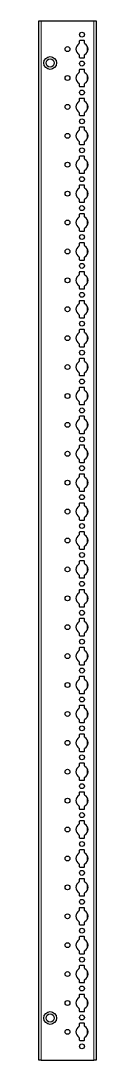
# Model space of a CAD drawing. Header units: millimetres. Extents: x -199 to 3630, y -2047 to 1507.
# Drawn here: x 2830 to 2880, y -852 to 47 of the extents above; entities that cross this region are included whole.
import ezdxf

# ---------------------------------------------------------------- set-up
doc = ezdxf.new("R2010")
doc.units = ezdxf.units.MM

msp = doc.modelspace()

# ---------------------------------------------------------------- linework, layer by layer
at = {"color": 7, "linetype": 'Continuous', "lineweight": 25}
for p, q in [((2830.21, -851.79), (2830.21, 47.21)), ((2830.21, 47.21), (2832.21, 47.21)), ((2832.21, 47.21), (2877.91, 47.21)), ((2877.91, 47.21), (2879.91, 47.21)), ((2879.91, 47.21), (2879.91, -851.79)), ((2865.26, 29.61), (2865.26, 27.73)), ((2869.36, 30.11), (2865.76, 30.11)), ((2869.86, 27.73), (2869.86, 29.61)), ((2865.26, 17.68), (2865.26, 15.81)), ((2865.76, 15.31), (2869.36, 15.31)), ((2869.86, 15.81), (2869.86, 17.68)), ((2865.26, 4.61), (2865.26, 2.73)), ((2869.36, 5.11), (2865.76, 5.11)), ((2869.86, 2.73), (2869.86, 4.61)), ((2865.26, -7.32), (2865.26, -9.19)), ((2869.86, -9.19), (2869.86, -7.32)), ((2865.76, -9.69), (2869.36, -9.69)), ((2865.26, -20.39), (2865.26, -22.27)), ((2869.36, -19.89), (2865.76, -19.89)), ((2869.86, -22.27), (2869.86, -20.39)), ((2865.26, -32.32), (2865.26, -34.19)), ((2865.76, -34.69), (2869.36, -34.69)), ((2869.86, -34.19), (2869.86, -32.32)), ((2869.36, -44.89), (2865.76, -44.89)), ((2865.26, -45.39), (2865.26, -47.27)), ((2869.86, -47.27), (2869.86, -45.39)), ((2865.26, -57.32), (2865.26, -59.19)), ((2865.76, -59.69), (2869.36, -59.69)), ((2869.86, -59.19), (2869.86, -57.32)), ((2865.26, -70.39), (2865.26, -72.27)), ((2869.36, -69.89), (2865.76, -69.89)), ((2869.86, -72.27), (2869.86, -70.39)), ((2865.26, -82.32), (2865.26, -84.19)), ((2865.76, -84.69), (2869.36, -84.69)), ((2869.86, -84.19), (2869.86, -82.32)), ((2865.26, -95.39), (2865.26, -97.27)), ((2869.36, -94.89), (2865.76, -94.89)), ((2869.86, -97.27), (2869.86, -95.39)), ((2865.26, -107.32), (2865.26, -109.19)), ((2869.86, -109.19), (2869.86, -107.32)), ((2865.76, -109.69), (2869.36, -109.69)), ((2865.26, -120.39), (2865.26, -122.27)), ((2869.36, -119.89), (2865.76, -119.89)), ((2869.86, -122.27), (2869.86, -120.39)), ((2865.26, -132.32), (2865.26, -134.19)), ((2865.76, -134.69), (2869.36, -134.69)), ((2869.86, -134.19), (2869.86, -132.32)), ((2865.26, -145.39), (2865.26, -147.27)), ((2869.36, -144.89), (2865.76, -144.89)), ((2869.86, -147.27), (2869.86, -145.39)), ((2865.26, -157.32), (2865.26, -159.19)), ((2865.76, -159.69), (2869.36, -159.69)), ((2869.86, -159.19), (2869.86, -157.32)), ((2865.26, -170.39), (2865.26, -172.27)), ((2869.36, -169.89), (2865.76, -169.89)), ((2869.86, -172.27), (2869.86, -170.39)), ((2865.26, -182.32), (2865.26, -184.19)), ((2865.76, -184.69), (2869.36, -184.69)), ((2869.86, -184.19), (2869.86, -182.32)), ((2865.26, -195.39), (2865.26, -197.27)), ((2869.36, -194.89), (2865.76, -194.89)), ((2869.86, -197.27), (2869.86, -195.39)), ((2865.26, -207.32), (2865.26, -209.19)), ((2865.76, -209.69), (2869.36, -209.69)), ((2869.86, -209.19), (2869.86, -207.32)), ((2865.26, -220.39), (2865.26, -222.27)), ((2869.36, -219.89), (2865.76, -219.89)), ((2869.86, -222.27), (2869.86, -220.39)), ((2865.26, -232.32), (2865.26, -234.19)), ((2869.86, -234.19), (2869.86, -232.32)), ((2865.76, -234.69), (2869.36, -234.69)), ((2865.26, -245.39), (2865.26, -247.27)), ((2869.36, -244.89), (2865.76, -244.89)), ((2869.86, -247.27), (2869.86, -245.39)), ((2865.26, -257.32), (2865.26, -259.19)), ((2865.76, -259.69), (2869.36, -259.69)), ((2869.86, -259.19), (2869.86, -257.32)), ((2865.26, -270.39), (2865.26, -272.27)), ((2869.36, -269.89), (2865.76, -269.89)), ((2869.86, -272.27), (2869.86, -270.39)), ((2865.26, -282.32), (2865.26, -284.19)), ((2865.76, -284.69), (2869.36, -284.69)), ((2869.86, -284.19), (2869.86, -282.32)), ((2865.26, -295.39), (2865.26, -297.27)), ((2869.36, -294.89), (2865.76, -294.89)), ((2869.86, -297.27), (2869.86, -295.39)), ((2865.26, -307.32), (2865.26, -309.19)), ((2865.76, -309.69), (2869.36, -309.69)), ((2869.86, -309.19), (2869.86, -307.32)), ((2865.26, -320.39), (2865.26, -322.27)), ((2869.36, -319.89), (2865.76, -319.89)), ((2869.86, -322.27), (2869.86, -320.39)), ((2865.26, -332.32), (2865.26, -334.19)), ((2869.86, -334.19), (2869.86, -332.32)), ((2865.76, -334.69), (2869.36, -334.69)), ((2865.26, -345.39), (2865.26, -347.27)), ((2869.36, -344.89), (2865.76, -344.89)), ((2869.86, -347.27), (2869.86, -345.39)), ((2865.26, -357.32), (2865.26, -359.19)), ((2869.86, -359.19), (2869.86, -357.32)), ((2865.76, -359.69), (2869.36, -359.69)), ((2865.26, -370.39), (2865.26, -372.27)), ((2869.36, -369.89), (2865.76, -369.89)), ((2869.86, -372.27), (2869.86, -370.39)), ((2865.26, -382.32), (2865.26, -384.19)), ((2865.76, -384.69), (2869.36, -384.69)), ((2869.86, -384.19), (2869.86, -382.32)), ((2865.26, -395.39), (2865.26, -397.27)), ((2869.36, -394.89), (2865.76, -394.89)), ((2869.86, -397.27), (2869.86, -395.39)), ((2865.26, -407.32), (2865.26, -409.19)), ((2865.76, -409.69), (2869.36, -409.69)), ((2869.86, -409.19), (2869.86, -407.32)), ((2865.26, -420.39), (2865.26, -422.27)), ((2869.36, -419.89), (2865.76, -419.89)), ((2869.86, -422.27), (2869.86, -420.39)), ((2865.26, -432.32), (2865.26, -434.19)), ((2865.76, -434.69), (2869.36, -434.69)), ((2869.86, -434.19), (2869.86, -432.32)), ((2865.26, -445.39), (2865.26, -447.27)), ((2869.36, -444.89), (2865.76, -444.89)), ((2869.86, -447.27), (2869.86, -445.39)), ((2865.26, -457.32), (2865.26, -459.19)), ((2869.86, -459.19), (2869.86, -457.32)), ((2865.76, -459.69), (2869.36, -459.69)), ((2865.26, -470.39), (2865.26, -472.27)), ((2869.36, -469.89), (2865.76, -469.89)), ((2869.86, -472.27), (2869.86, -470.39)), ((2865.26, -482.32), (2865.26, -484.19)), ((2865.76, -484.69), (2869.36, -484.69)), ((2869.86, -484.19), (2869.86, -482.32)), ((2865.26, -495.39), (2865.26, -497.27)), ((2869.36, -494.89), (2865.76, -494.89)), ((2869.86, -497.27), (2869.86, -495.39)), ((2865.26, -507.32), (2865.26, -509.19)), ((2865.76, -509.69), (2869.36, -509.69)), ((2869.86, -509.19), (2869.86, -507.32)), ((2865.26, -520.39), (2865.26, -522.27)), ((2869.36, -519.89), (2865.76, -519.89)), ((2869.86, -522.27), (2869.86, -520.39)), ((2865.26, -532.32), (2865.26, -534.19)), ((2865.76, -534.69), (2869.36, -534.69)), ((2869.86, -534.19), (2869.86, -532.32)), ((2865.26, -545.39), (2865.26, -547.27)), ((2869.36, -544.89), (2865.76, -544.89)), ((2869.86, -547.27), (2869.86, -545.39)), ((2865.26, -557.32), (2865.26, -559.19)), ((2869.86, -559.19), (2869.86, -557.32)), ((2865.76, -559.69), (2869.36, -559.69)), ((2865.26, -570.39), (2865.26, -572.27)), ((2869.36, -569.89), (2865.76, -569.89)), ((2869.86, -572.27), (2869.86, -570.39)), ((2865.26, -582.32), (2865.26, -584.19)), ((2869.86, -584.19), (2869.86, -582.32)), ((2865.76, -584.69), (2869.36, -584.69)), ((2865.26, -595.39), (2865.26, -597.27)), ((2869.36, -594.89), (2865.76, -594.89)), ((2869.86, -597.27), (2869.86, -595.39)), ((2865.26, -607.32), (2865.26, -609.19)), ((2865.76, -609.69), (2869.36, -609.69)), ((2869.86, -609.19), (2869.86, -607.32)), ((2869.36, -619.89), (2865.76, -619.89)), ((2865.26, -620.39), (2865.26, -622.27)), ((2869.86, -622.27), (2869.86, -620.39)), ((2865.26, -632.32), (2865.26, -634.19)), ((2865.76, -634.69), (2869.36, -634.69)), ((2869.86, -634.19), (2869.86, -632.32)), ((2865.26, -645.39), (2865.26, -647.27)), ((2869.36, -644.89), (2865.76, -644.89)), ((2869.86, -647.27), (2869.86, -645.39)), ((2865.26, -657.32), (2865.26, -659.19)), ((2865.76, -659.69), (2869.36, -659.69)), ((2869.86, -659.19), (2869.86, -657.32)), ((2865.26, -670.39), (2865.26, -672.27)), ((2869.36, -669.89), (2865.76, -669.89)), ((2869.86, -672.27), (2869.86, -670.39)), ((2865.26, -682.32), (2865.26, -684.19)), ((2869.86, -684.19), (2869.86, -682.32)), ((2865.76, -684.69), (2869.36, -684.69)), ((2865.26, -695.39), (2865.26, -697.27)), ((2869.36, -694.89), (2865.76, -694.89)), ((2869.86, -697.27), (2869.86, -695.39)), ((2865.26, -707.32), (2865.26, -709.19)), ((2865.76, -709.69), (2869.36, -709.69)), ((2869.86, -709.19), (2869.86, -707.32)), ((2865.26, -720.39), (2865.26, -722.27)), ((2869.36, -719.89), (2865.76, -719.89)), ((2869.86, -722.27), (2869.86, -720.39)), ((2865.26, -732.32), (2865.26, -734.19)), ((2865.76, -734.69), (2869.36, -734.69)), ((2869.86, -734.19), (2869.86, -732.32)), ((2865.26, -745.39), (2865.26, -747.27)), ((2869.36, -744.89), (2865.76, -744.89)), ((2869.86, -747.27), (2869.86, -745.39)), ((2865.26, -757.32), (2865.26, -759.19)), ((2865.76, -759.69), (2869.36, -759.69)), ((2869.86, -759.19), (2869.86, -757.32)), ((2865.26, -770.39), (2865.26, -772.27)), ((2869.36, -769.89), (2865.76, -769.89)), ((2869.86, -772.27), (2869.86, -770.39)), ((2865.26, -782.32), (2865.26, -784.19)), ((2865.76, -784.69), (2869.36, -784.69)), ((2869.86, -784.19), (2869.86, -782.32)), ((2865.26, -795.39), (2865.26, -797.27)), ((2869.36, -794.89), (2865.76, -794.89)), ((2869.86, -797.27), (2869.86, -795.39)), ((2865.26, -807.32), (2865.26, -809.19)), ((2869.86, -809.19), (2869.86, -807.32)), ((2865.76, -809.69), (2869.36, -809.69)), ((2865.26, -820.39), (2865.26, -822.27)), ((2869.36, -819.89), (2865.76, -819.89)), ((2869.86, -822.27), (2869.86, -820.39)), ((2865.26, -832.32), (2865.26, -834.19)), ((2865.76, -834.69), (2869.36, -834.69)), ((2869.86, -834.19), (2869.86, -832.32)), ((2832.21, -851.79), (2830.21, -851.79)), ((2832.21, -851.79), (2877.91, -851.79)), ((2879.91, -851.79), (2877.91, -851.79))]:
    msp.add_line(p, q, dxfattribs=at)
at = {"color": 8, "linetype": 'Continuous', "lineweight": 18}
for p, q in [((2832.21, 47.21), (2832.21, -851.79)), ((2877.91, -851.79), (2877.91, 47.21)), ((2872.06, 20), (2872.06, 25.41)), ((2872.06, -5), (2872.06, 0.41)), ((2872.06, -30), (2872.06, -24.59)), ((2872.06, -55), (2872.06, -49.59)), ((2872.06, -80), (2872.06, -74.59)), ((2872.06, -105), (2872.06, -99.59)), ((2872.06, -130), (2872.06, -124.59)), ((2872.06, -155), (2872.06, -149.59)), ((2872.06, -180), (2872.06, -174.59)), ((2872.06, -205), (2872.06, -199.59)), ((2872.06, -230), (2872.06, -224.59)), ((2872.06, -255), (2872.06, -249.59)), ((2872.06, -280), (2872.06, -274.59)), ((2872.06, -305), (2872.06, -299.59)), ((2872.06, -330), (2872.06, -324.59)), ((2872.06, -355), (2872.06, -349.59)), ((2872.06, -380), (2872.06, -374.59)), ((2872.06, -405), (2872.06, -399.59)), ((2872.06, -430), (2872.06, -424.59)), ((2872.06, -455), (2872.06, -449.59)), ((2872.06, -480), (2872.06, -474.59)), ((2872.06, -505), (2872.06, -499.59)), ((2872.06, -530), (2872.06, -524.59)), ((2872.06, -555), (2872.06, -549.59)), ((2872.06, -580), (2872.06, -574.59)), ((2872.06, -605), (2872.06, -599.59)), ((2872.06, -630), (2872.06, -624.59)), ((2872.06, -655), (2872.06, -649.59)), ((2872.06, -680), (2872.06, -674.59)), ((2872.06, -705), (2872.06, -699.59)), ((2872.06, -730), (2872.06, -724.59)), ((2872.06, -755), (2872.06, -749.59)), ((2872.06, -780), (2872.06, -774.59)), ((2872.06, -805), (2872.06, -799.59)), ((2872.06, -830), (2872.06, -824.59))]:
    msp.add_line(p, q, dxfattribs=at)
at = {"color": 7, "linetype": 'Continuous', "lineweight": 25}
for centre, radius in [((2867.56, 35.21), 2.12), ((2855.06, 22.71), 2.12), ((2840.06, 10.71), 5.5), ((2840.06, 10.71), 3.5), ((2867.56, 10.21), 2.12), ((2855.06, -2.29), 2.12), ((2867.56, -14.79), 2.12), ((2855.06, -27.29), 2.12), ((2867.56, -39.79), 2.12), ((2855.06, -52.29), 2.12), ((2867.56, -64.79), 2.12), ((2855.06, -77.29), 2.12), ((2867.56, -89.79), 2.12), ((2855.06, -102.29), 2.12), ((2867.56, -114.79), 2.12), ((2855.06, -127.29), 2.12), ((2867.56, -139.79), 2.12), ((2855.06, -152.29), 2.12), ((2867.56, -164.79), 2.12), ((2855.06, -177.29), 2.12), ((2867.56, -189.79), 2.12), ((2855.06, -202.29), 2.12), ((2867.56, -214.79), 2.12), ((2855.06, -227.29), 2.12), ((2867.56, -239.79), 2.12), ((2855.06, -252.29), 2.12), ((2867.56, -264.79), 2.12), ((2855.06, -277.29), 2.12), ((2867.56, -289.79), 2.12), ((2855.06, -302.29), 2.12), ((2867.56, -314.79), 2.12), ((2855.06, -327.29), 2.12), ((2867.56, -339.79), 2.12), ((2855.06, -352.29), 2.12), ((2867.56, -364.79), 2.12), ((2855.06, -377.29), 2.12), ((2867.56, -389.79), 2.12), ((2855.06, -402.29), 2.12), ((2867.56, -414.79), 2.12), ((2855.06, -427.29), 2.12), ((2867.56, -439.79), 2.12), ((2855.06, -452.29), 2.12), ((2867.56, -464.79), 2.12), ((2855.06, -477.29), 2.12), ((2867.56, -489.79), 2.12), ((2855.06, -502.29), 2.12), ((2867.56, -514.79), 2.12), ((2855.06, -527.29), 2.12), ((2867.56, -539.79), 2.12), ((2855.06, -552.29), 2.12), ((2867.56, -564.79), 2.12), ((2855.06, -577.29), 2.12), ((2867.56, -589.79), 2.12), ((2855.06, -602.29), 2.12), ((2867.56, -614.79), 2.12), ((2855.06, -627.29), 2.12), ((2867.56, -639.79), 2.12), ((2855.06, -652.29), 2.12), ((2867.56, -664.79), 2.12), ((2855.06, -677.29), 2.12), ((2867.56, -689.79), 2.12), ((2855.06, -702.29), 2.12), ((2867.56, -714.79), 2.12), ((2855.06, -727.29), 2.12), ((2867.56, -739.79), 2.12), ((2855.06, -752.29), 2.12), ((2867.56, -764.79), 2.12), ((2855.06, -777.29), 2.12), ((2867.56, -789.79), 2.12), ((2855.06, -802.29), 2.12), ((2840.06, -815.29), 5.5), ((2840.06, -815.29), 3.5), ((2867.56, -814.79), 2.12), ((2855.06, -827.29), 2.12), ((2867.56, -839.79), 2.12)]:
    msp.add_circle(centre, radius, dxfattribs=at)
for centre, radius, start, end in [((2867.56, 22.71), 5.25, 119.14074, 240.85926), ((2864.76, 27.73), 0.5, 299.14074, 0), ((2865.76, 29.61), 0.5, 90, 180), ((2869.36, 29.61), 0.5, 0, 90), ((2870.36, 27.73), 0.5, 180, 240.85926), ((2867.56, 22.71), 5.25, 299.14074, 60.85926), ((2864.76, 17.68), 0.5, 0, 60.85926), ((2870.36, 17.68), 0.5, 119.14074, 180), ((2865.76, 15.81), 0.5, 180, 270), ((2869.36, 15.81), 0.5, 270, 0), ((2867.56, -2.29), 5.25, 119.14074, 240.85926), ((2864.76, 2.73), 0.5, 299.14074, 0), ((2865.76, 4.61), 0.5, 90, 180), ((2869.36, 4.61), 0.5, 0, 90), ((2870.36, 2.73), 0.5, 180, 240.85926), ((2867.56, -2.29), 5.25, 299.14074, 60.85926), ((2864.76, -7.32), 0.5, 0, 60.85926), ((2870.36, -7.32), 0.5, 119.14074, 180), ((2865.76, -9.19), 0.5, 180, 270), ((2869.36, -9.19), 0.5, 270, 0), ((2867.56, -27.29), 5.25, 119.14074, 240.85926), ((2864.76, -22.27), 0.5, 299.14074, 0), ((2865.76, -20.39), 0.5, 90, 180), ((2869.36, -20.39), 0.5, 0, 90), ((2870.36, -22.27), 0.5, 180, 240.85926), ((2867.56, -27.29), 5.25, 299.14074, 60.85926), ((2864.76, -32.32), 0.5, 0, 60.85926), ((2865.76, -34.19), 0.5, 180, 270), ((2869.36, -34.19), 0.5, 270, 0), ((2870.36, -32.32), 0.5, 119.14074, 180), ((2865.76, -45.39), 0.5, 90, 180), ((2869.36, -45.39), 0.5, 0, 90), ((2867.56, -52.29), 5.25, 119.14074, 240.85926), ((2864.76, -47.27), 0.5, 299.14074, 0), ((2870.36, -47.27), 0.5, 180, 240.85926), ((2867.56, -52.29), 5.25, 299.14074, 60.85926), ((2864.76, -57.32), 0.5, 0, 60.85926), ((2865.76, -59.19), 0.5, 180, 270), ((2869.36, -59.19), 0.5, 270, 0), ((2870.36, -57.32), 0.5, 119.14074, 180), ((2865.76, -70.39), 0.5, 90, 180), ((2869.36, -70.39), 0.5, 0, 90), ((2867.56, -77.29), 5.25, 119.14074, 240.85926), ((2864.76, -72.27), 0.5, 299.14074, 0), ((2870.36, -72.27), 0.5, 180, 240.85926), ((2867.56, -77.29), 5.25, 299.14074, 60.85926), ((2864.76, -82.32), 0.5, 0, 60.85926), ((2865.76, -84.19), 0.5, 180, 270), ((2869.36, -84.19), 0.5, 270, 0), ((2870.36, -82.32), 0.5, 119.14074, 180), ((2867.56, -102.29), 5.25, 119.14074, 240.85926), ((2864.76, -97.27), 0.5, 299.14074, 0), ((2865.76, -95.39), 0.5, 90, 180), ((2869.36, -95.39), 0.5, 0, 90), ((2870.36, -97.27), 0.5, 180, 240.85926), ((2867.56, -102.29), 5.25, 299.14074, 60.85926), ((2864.76, -107.32), 0.5, 0, 60.85926), ((2870.36, -107.32), 0.5, 119.14074, 180), ((2865.76, -109.19), 0.5, 180, 270), ((2869.36, -109.19), 0.5, 270, 0), ((2867.56, -127.29), 5.25, 119.14074, 240.85926), ((2864.76, -122.27), 0.5, 299.14074, 0), ((2865.76, -120.39), 0.5, 90, 180), ((2869.36, -120.39), 0.5, 0, 90), ((2870.36, -122.27), 0.5, 180, 240.85926), ((2867.56, -127.29), 5.25, 299.14074, 60.85926), ((2864.76, -132.32), 0.5, 0, 60.85926), ((2865.76, -134.19), 0.5, 180, 270), ((2869.36, -134.19), 0.5, 270, 0), ((2870.36, -132.32), 0.5, 119.14074, 180), ((2867.56, -152.29), 5.25, 119.14074, 240.85926), ((2864.76, -147.27), 0.5, 299.14074, 0), ((2865.76, -145.39), 0.5, 90, 180), ((2869.36, -145.39), 0.5, 0, 90), ((2870.36, -147.27), 0.5, 180, 240.85926), ((2867.56, -152.29), 5.25, 299.14074, 60.85926), ((2864.76, -157.32), 0.5, 0, 60.85926), ((2865.76, -159.19), 0.5, 180, 270), ((2869.36, -159.19), 0.5, 270, 0), ((2870.36, -157.32), 0.5, 119.14074, 180), ((2865.76, -170.39), 0.5, 90, 180), ((2869.36, -170.39), 0.5, 0, 90), ((2867.56, -177.29), 5.25, 119.14074, 240.85926), ((2864.76, -172.27), 0.5, 299.14074, 0), ((2870.36, -172.27), 0.5, 180, 240.85926), ((2867.56, -177.29), 5.25, 299.14074, 60.85926), ((2864.76, -182.32), 0.5, 0, 60.85926), ((2865.76, -184.19), 0.5, 180, 270), ((2869.36, -184.19), 0.5, 270, 0), ((2870.36, -182.32), 0.5, 119.14074, 180), ((2867.56, -202.29), 5.25, 119.14074, 240.85926), ((2864.76, -197.27), 0.5, 299.14074, 0), ((2865.76, -195.39), 0.5, 90, 180), ((2869.36, -195.39), 0.5, 0, 90), ((2870.36, -197.27), 0.5, 180, 240.85926), ((2867.56, -202.29), 5.25, 299.14074, 60.85926), ((2864.76, -207.32), 0.5, 0, 60.85926), ((2865.76, -209.19), 0.5, 180, 270), ((2869.36, -209.19), 0.5, 270, 0), ((2870.36, -207.32), 0.5, 119.14074, 180), ((2867.56, -227.29), 5.25, 119.14074, 240.85926), ((2864.76, -222.27), 0.5, 299.14074, 0), ((2865.76, -220.39), 0.5, 90, 180), ((2869.36, -220.39), 0.5, 0, 90), ((2870.36, -222.27), 0.5, 180, 240.85926), ((2867.56, -227.29), 5.25, 299.14074, 60.85926), ((2864.76, -232.32), 0.5, 0, 60.85926), ((2870.36, -232.32), 0.5, 119.14074, 180), ((2865.76, -234.19), 0.5, 180, 270), ((2869.36, -234.19), 0.5, 270, 0), ((2867.56, -252.29), 5.25, 119.14074, 240.85926), ((2864.76, -247.27), 0.5, 299.14074, 0), ((2865.76, -245.39), 0.5, 90, 180), ((2869.36, -245.39), 0.5, 0, 90), ((2870.36, -247.27), 0.5, 180, 240.85926), ((2867.56, -252.29), 5.25, 299.14074, 60.85926), ((2864.76, -257.32), 0.5, 0, 60.85926), ((2865.76, -259.19), 0.5, 180, 270), ((2869.36, -259.19), 0.5, 270, 0), ((2870.36, -257.32), 0.5, 119.14074, 180), ((2867.56, -277.29), 5.25, 119.14074, 240.85926), ((2864.76, -272.27), 0.5, 299.14074, 0), ((2865.76, -270.39), 0.5, 90, 180), ((2869.36, -270.39), 0.5, 0, 90), ((2870.36, -272.27), 0.5, 180, 240.85926), ((2867.56, -277.29), 5.25, 299.14074, 60.85926), ((2864.76, -282.32), 0.5, 0, 60.85926), ((2865.76, -284.19), 0.5, 180, 270), ((2869.36, -284.19), 0.5, 270, 0), ((2870.36, -282.32), 0.5, 119.14074, 180), ((2865.76, -295.39), 0.5, 90, 180), ((2869.36, -295.39), 0.5, 0, 90), ((2867.56, -302.29), 5.25, 119.14074, 240.85926), ((2864.76, -297.27), 0.5, 299.14074, 0), ((2870.36, -297.27), 0.5, 180, 240.85926), ((2867.56, -302.29), 5.25, 299.14074, 60.85926), ((2864.76, -307.32), 0.5, 0, 60.85926), ((2865.76, -309.19), 0.5, 180, 270), ((2869.36, -309.19), 0.5, 270, 0), ((2870.36, -307.32), 0.5, 119.14074, 180), ((2867.56, -327.29), 5.25, 119.14074, 240.85926), ((2864.76, -322.27), 0.5, 299.14074, 0), ((2865.76, -320.39), 0.5, 90, 180), ((2869.36, -320.39), 0.5, 0, 90), ((2870.36, -322.27), 0.5, 180, 240.85926), ((2867.56, -327.29), 5.25, 299.14074, 60.85926), ((2864.76, -332.32), 0.5, 0, 60.85926), ((2870.36, -332.32), 0.5, 119.14074, 180), ((2865.76, -334.19), 0.5, 180, 270), ((2869.36, -334.19), 0.5, 270, 0), ((2867.56, -352.29), 5.25, 119.14074, 240.85926), ((2864.76, -347.27), 0.5, 299.14074, 0), ((2865.76, -345.39), 0.5, 90, 180), ((2869.36, -345.39), 0.5, 0, 90), ((2870.36, -347.27), 0.5, 180, 240.85926), ((2867.56, -352.29), 5.25, 299.14074, 60.85926), ((2864.76, -357.32), 0.5, 0, 60.85926), ((2865.76, -359.19), 0.5, 180, 270), ((2869.36, -359.19), 0.5, 270, 0), ((2870.36, -357.32), 0.5, 119.14074, 180), ((2867.56, -377.29), 5.25, 119.14074, 240.85926), ((2864.76, -372.27), 0.5, 299.14074, 0), ((2865.76, -370.39), 0.5, 90, 180), ((2869.36, -370.39), 0.5, 0, 90), ((2870.36, -372.27), 0.5, 180, 240.85926), ((2867.56, -377.29), 5.25, 299.14074, 60.85926), ((2864.76, -382.32), 0.5, 0, 60.85926), ((2865.76, -384.19), 0.5, 180, 270), ((2869.36, -384.19), 0.5, 270, 0), ((2870.36, -382.32), 0.5, 119.14074, 180), ((2865.76, -395.39), 0.5, 90, 180), ((2869.36, -395.39), 0.5, 0, 90), ((2867.56, -402.29), 5.25, 119.14074, 240.85926), ((2864.76, -397.27), 0.5, 299.14074, 0), ((2870.36, -397.27), 0.5, 180, 240.85926), ((2867.56, -402.29), 5.25, 299.14074, 60.85926), ((2864.76, -407.32), 0.5, 0, 60.85926), ((2865.76, -409.19), 0.5, 180, 270), ((2869.36, -409.19), 0.5, 270, 0), ((2870.36, -407.32), 0.5, 119.14074, 180), ((2864.76, -422.27), 0.5, 299.14074, 0), ((2865.76, -420.39), 0.5, 90, 180), ((2869.36, -420.39), 0.5, 0, 90), ((2870.36, -422.27), 0.5, 180, 240.85926), ((2867.56, -427.29), 5.25, 119.14074, 240.85926), ((2867.56, -427.29), 5.25, 299.14074, 60.85926), ((2864.76, -432.32), 0.5, 0, 60.85926), ((2865.76, -434.19), 0.5, 180, 270), ((2869.36, -434.19), 0.5, 270, 0), ((2870.36, -432.32), 0.5, 119.14074, 180), ((2867.56, -452.29), 5.25, 119.14074, 240.85926), ((2864.76, -447.27), 0.5, 299.14074, 0), ((2865.76, -445.39), 0.5, 90, 180), ((2869.36, -445.39), 0.5, 0, 90), ((2870.36, -447.27), 0.5, 180, 240.85926), ((2867.56, -452.29), 5.25, 299.14074, 60.85926), ((2864.76, -457.32), 0.5, 0, 60.85926), ((2870.36, -457.32), 0.5, 119.14074, 180), ((2865.76, -459.19), 0.5, 180, 270), ((2869.36, -459.19), 0.5, 270, 0), ((2867.56, -477.29), 5.25, 119.14074, 240.85926), ((2864.76, -472.27), 0.5, 299.14074, 0), ((2865.76, -470.39), 0.5, 90, 180), ((2869.36, -470.39), 0.5, 0, 90), ((2870.36, -472.27), 0.5, 180, 240.85926), ((2867.56, -477.29), 5.25, 299.14074, 60.85926), ((2864.76, -482.32), 0.5, 0, 60.85926), ((2865.76, -484.19), 0.5, 180, 270), ((2869.36, -484.19), 0.5, 270, 0), ((2870.36, -482.32), 0.5, 119.14074, 180), ((2867.56, -502.29), 5.25, 119.14074, 240.85926), ((2864.76, -497.27), 0.5, 299.14074, 0), ((2865.76, -495.39), 0.5, 90, 180), ((2869.36, -495.39), 0.5, 0, 90), ((2870.36, -497.27), 0.5, 180, 240.85926), ((2867.56, -502.29), 5.25, 299.14074, 60.85926), ((2864.76, -507.32), 0.5, 0, 60.85926), ((2865.76, -509.19), 0.5, 180, 270), ((2869.36, -509.19), 0.5, 270, 0), ((2870.36, -507.32), 0.5, 119.14074, 180), ((2865.76, -520.39), 0.5, 90, 180), ((2869.36, -520.39), 0.5, 0, 90), ((2867.56, -527.29), 5.25, 119.14074, 240.85926), ((2864.76, -522.27), 0.5, 299.14074, 0), ((2870.36, -522.27), 0.5, 180, 240.85926), ((2867.56, -527.29), 5.25, 299.14074, 60.85926), ((2864.76, -532.32), 0.5, 0, 60.85926), ((2865.76, -534.19), 0.5, 180, 270), ((2869.36, -534.19), 0.5, 270, 0), ((2870.36, -532.32), 0.5, 119.14074, 180), ((2867.56, -552.29), 5.25, 119.14074, 240.85926), ((2864.76, -547.27), 0.5, 299.14074, 0), ((2865.76, -545.39), 0.5, 90, 180), ((2869.36, -545.39), 0.5, 0, 90), ((2870.36, -547.27), 0.5, 180, 240.85926), ((2867.56, -552.29), 5.25, 299.14074, 60.85926), ((2864.76, -557.32), 0.5, 0, 60.85926), ((2870.36, -557.32), 0.5, 119.14074, 180), ((2865.76, -559.19), 0.5, 180, 270), ((2869.36, -559.19), 0.5, 270, 0), ((2867.56, -577.29), 5.25, 119.14074, 240.85926), ((2864.76, -572.27), 0.5, 299.14074, 0), ((2865.76, -570.39), 0.5, 90, 180), ((2869.36, -570.39), 0.5, 0, 90), ((2870.36, -572.27), 0.5, 180, 240.85926), ((2867.56, -577.29), 5.25, 299.14074, 60.85926), ((2864.76, -582.32), 0.5, 0, 60.85926), ((2865.76, -584.19), 0.5, 180, 270), ((2869.36, -584.19), 0.5, 270, 0), ((2870.36, -582.32), 0.5, 119.14074, 180), ((2867.56, -602.29), 5.25, 119.14074, 240.85926), ((2864.76, -597.27), 0.5, 299.14074, 0), ((2865.76, -595.39), 0.5, 90, 180), ((2869.36, -595.39), 0.5, 0, 90), ((2870.36, -597.27), 0.5, 180, 240.85926), ((2867.56, -602.29), 5.25, 299.14074, 60.85926), ((2864.76, -607.32), 0.5, 0, 60.85926), ((2865.76, -609.19), 0.5, 180, 270), ((2869.36, -609.19), 0.5, 270, 0), ((2870.36, -607.32), 0.5, 119.14074, 180), ((2865.76, -620.39), 0.5, 90, 180), ((2869.36, -620.39), 0.5, 0, 90), ((2867.56, -627.29), 5.25, 119.14074, 240.85926), ((2864.76, -622.27), 0.5, 299.14074, 0), ((2870.36, -622.27), 0.5, 180, 240.85926), ((2867.56, -627.29), 5.25, 299.14074, 60.85926), ((2864.76, -632.32), 0.5, 0, 60.85926), ((2865.76, -634.19), 0.5, 180, 270), ((2869.36, -634.19), 0.5, 270, 0), ((2870.36, -632.32), 0.5, 119.14074, 180), ((2864.76, -647.27), 0.5, 299.14074, 0), ((2865.76, -645.39), 0.5, 90, 180), ((2869.36, -645.39), 0.5, 0, 90), ((2870.36, -647.27), 0.5, 180, 240.85926), ((2867.56, -652.29), 5.25, 119.14074, 240.85926), ((2867.56, -652.29), 5.25, 299.14074, 60.85926), ((2864.76, -657.32), 0.5, 0, 60.85926), ((2865.76, -659.19), 0.5, 180, 270), ((2869.36, -659.19), 0.5, 270, 0), ((2870.36, -657.32), 0.5, 119.14074, 180), ((2867.56, -677.29), 5.25, 119.14074, 240.85926), ((2864.76, -672.27), 0.5, 299.14074, 0), ((2865.76, -670.39), 0.5, 90, 180), ((2869.36, -670.39), 0.5, 0, 90), ((2870.36, -672.27), 0.5, 180, 240.85926), ((2867.56, -677.29), 5.25, 299.14074, 60.85926), ((2864.76, -682.32), 0.5, 0, 60.85926), ((2870.36, -682.32), 0.5, 119.14074, 180), ((2865.76, -684.19), 0.5, 180, 270), ((2869.36, -684.19), 0.5, 270, 0), ((2867.56, -702.29), 5.25, 119.14074, 240.85926), ((2864.76, -697.27), 0.5, 299.14074, 0), ((2865.76, -695.39), 0.5, 90, 180), ((2869.36, -695.39), 0.5, 0, 90), ((2870.36, -697.27), 0.5, 180, 240.85926), ((2867.56, -702.29), 5.25, 299.14074, 60.85926), ((2864.76, -707.32), 0.5, 0, 60.85926), ((2865.76, -709.19), 0.5, 180, 270), ((2869.36, -709.19), 0.5, 270, 0), ((2870.36, -707.32), 0.5, 119.14074, 180), ((2867.56, -727.29), 5.25, 119.14074, 240.85926), ((2864.76, -722.27), 0.5, 299.14074, 0), ((2865.76, -720.39), 0.5, 90, 180), ((2869.36, -720.39), 0.5, 0, 90), ((2870.36, -722.27), 0.5, 180, 240.85926), ((2867.56, -727.29), 5.25, 299.14074, 60.85926), ((2864.76, -732.32), 0.5, 0, 60.85926), ((2865.76, -734.19), 0.5, 180, 270), ((2869.36, -734.19), 0.5, 270, 0), ((2870.36, -732.32), 0.5, 119.14074, 180), ((2865.76, -745.39), 0.5, 90, 180), ((2869.36, -745.39), 0.5, 0, 90), ((2867.56, -752.29), 5.25, 119.14074, 240.85926), ((2864.76, -747.27), 0.5, 299.14074, 0), ((2870.36, -747.27), 0.5, 180, 240.85926), ((2867.56, -752.29), 5.25, 299.14074, 60.85926), ((2864.76, -757.32), 0.5, 0, 60.85926), ((2865.76, -759.19), 0.5, 180, 270), ((2869.36, -759.19), 0.5, 270, 0), ((2870.36, -757.32), 0.5, 119.14074, 180), ((2867.56, -777.29), 5.25, 119.14074, 240.85926), ((2864.76, -772.27), 0.5, 299.14074, 0), ((2865.76, -770.39), 0.5, 90, 180), ((2869.36, -770.39), 0.5, 0, 90), ((2870.36, -772.27), 0.5, 180, 240.85926), ((2867.56, -777.29), 5.25, 299.14074, 60.85926), ((2864.76, -782.32), 0.5, 0, 60.85926), ((2870.36, -782.32), 0.5, 119.14074, 180), ((2865.76, -784.19), 0.5, 180, 270), ((2869.36, -784.19), 0.5, 270, 0), ((2867.56, -802.29), 5.25, 119.14074, 240.85926), ((2864.76, -797.27), 0.5, 299.14074, 0), ((2865.76, -795.39), 0.5, 90, 180), ((2869.36, -795.39), 0.5, 0, 90), ((2870.36, -797.27), 0.5, 180, 240.85926), ((2867.56, -802.29), 5.25, 299.14074, 60.85926), ((2864.76, -807.32), 0.5, 0, 60.85926), ((2870.36, -807.32), 0.5, 119.14074, 180), ((2865.76, -809.19), 0.5, 180, 270), ((2869.36, -809.19), 0.5, 270, 0), ((2867.56, -827.29), 5.25, 119.14074, 240.85926), ((2864.76, -822.27), 0.5, 299.14074, 0), ((2865.76, -820.39), 0.5, 90, 180), ((2869.36, -820.39), 0.5, 0, 90), ((2870.36, -822.27), 0.5, 180, 240.85926), ((2867.56, -827.29), 5.25, 299.14074, 60.85926), ((2864.76, -832.32), 0.5, 0, 60.85926), ((2865.76, -834.19), 0.5, 180, 270), ((2869.36, -834.19), 0.5, 270, 0), ((2870.36, -832.32), 0.5, 119.14074, 180)]:
    msp.add_arc(centre, radius, start, end, dxfattribs=at)

doc.saveas('drawing.dxf')
